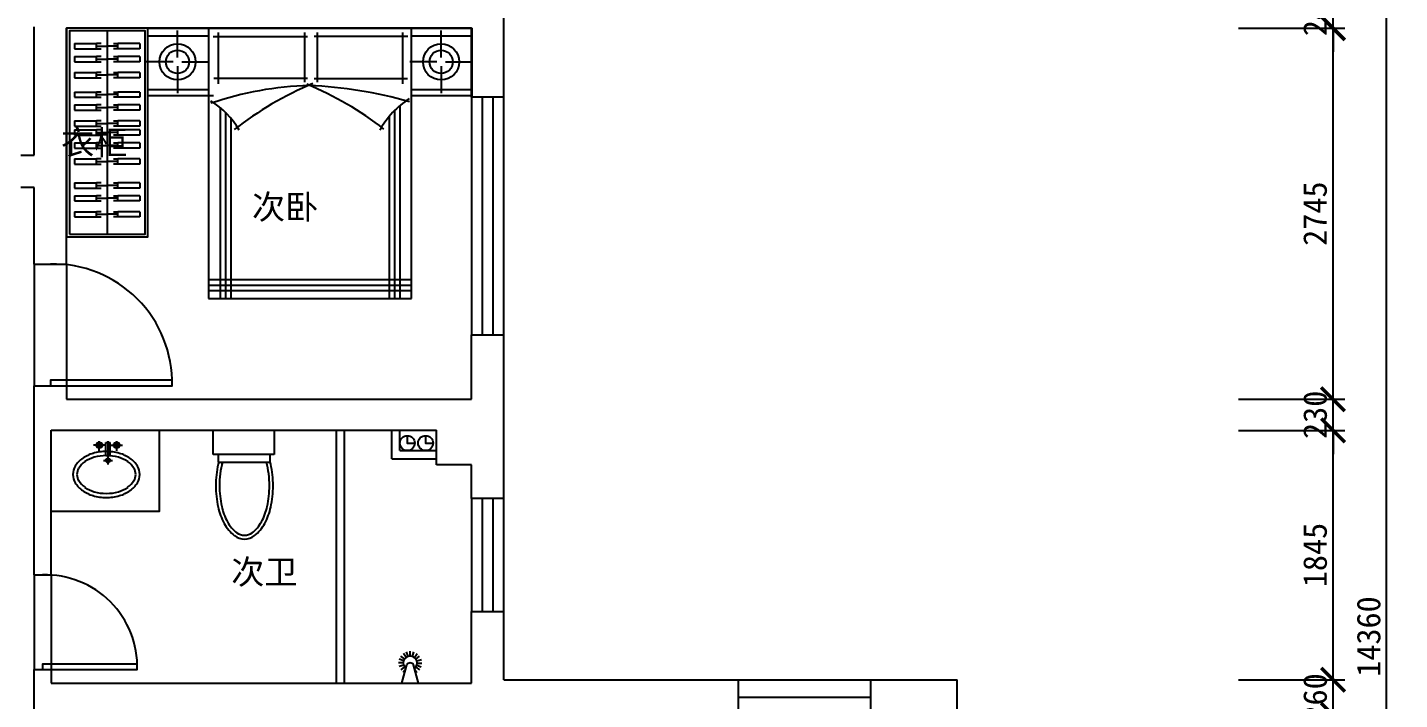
# Model space of a CAD drawing. Header units: millimetres. Extents: x -1705246 to 222838, y -3231245 to 126310.
# Drawn here: x 8414 to 18564, y 111099 to 116070 of the extents above; entities that cross this region are included whole.
import ezdxf

# ---------------------------------------------------------------- set-up
doc = ezdxf.new("R2010")
doc.units = ezdxf.units.MM
doc.header["$PDMODE"] = 35
for name, color, linetype in [('016-P平面家具', 1, 'Continuous'), ('家具', 1, 'Continuous'), ('家具内线', 8, 'Continuous'), ('家具外线', 1, 'Continuous'), ('标注', 3, 'Continuous')]:
    doc.layers.add(name, color=color, linetype=linetype)
doc.styles.get("Standard").update_dxf_attribs({"font": ''})
doc.styles.add('仿宋', font='')
doc.styles.get('Standard').set_extended_font_data('SimSun')
doc.styles.get('仿宋').set_extended_font_data('SimSun')
doc.linetypes.add('FENCELINE1', pattern='A,6.35,-2.54,[133,ltypeshp.shx,S=2.54,R=0,X=-2.54,Y=0],-2.54,25.4', length=36.83)
doc.dimstyles.new('ISO-25', dxfattribs={"dimscale": 70, "dimtxt": 2.5, "dimasz": 2.5, "dimexe": 1.25, "dimexo": 0.625, "dimtad": 1, "dimdec": 0, "dimtxsty": 'Standard', "dimblk": 'ARCHTICK', "dimcen": 2.5, "dimclrd": 251, "dimclre": 251, "dimclrt": 3, "dimadec": 0, "dimazin": 0, "dimtfac": 1, "dimtdec": 0, "dimtix": 1, "dimtmove": 2, "dimatfit": 3, "dimfxl": 1, "dimarcsym": 0})

# ---------------------------------------------------------------- blocks, each defined once
blk = doc.blocks.new('_ArchTick')
at = {"color": 0, "linetype": 'ByBlock', "const_width": 0.15}
blk.add_lwpolyline([(-0.5, -0.5), (0.5, 0.5)], dxfattribs=at)
blk = doc.blocks.new('*D153')
at = {"color": 251, "lineweight": -2}
for p, q in [((18072, 111245), (18072, 111420)), ((17373, 111245), (18159, 111245)), ((18072, 110985), (18072, 111245)), ((17373, 110985), (18159, 110985)), ((18072, 110985), (18072, 110810))]:
    blk.add_line(p, q, dxfattribs=at)
at = {"layer": 'Defpoints', "color": 0}
for p in [(17329, 111245), (18072, 111245), (17329, 110985)]:
    blk.add_point(p, dxfattribs=at)
at = {"color": 251, "lineweight": -2, "xscale": 175, "yscale": 175, "zscale": 175}
for p, rotation in [((18072, 111245), 270), ((18072, 110985), 90)]:
    blk.add_blockref('_ArchTick', p, dxfattribs=dict(at, rotation=rotation))
at = {"color": 3, "insert": (17940, 111115), "char_height": 175, "attachment_point": 5, "rotation": 90}
blk.add_mtext('260', dxfattribs=at)
blk = doc.blocks.new('*D154')
at = {"color": 251, "lineweight": -2}
for p, q in [((17373, 113090), (18159, 113090)), ((18072, 111245), (18072, 113090)), ((17373, 111245), (18159, 111245))]:
    blk.add_line(p, q, dxfattribs=at)
at = {"layer": 'Defpoints', "color": 0}
for p in [(17329, 113090), (18072, 113090), (17329, 111245)]:
    blk.add_point(p, dxfattribs=at)
at = {"color": 251, "lineweight": -2, "xscale": 175, "yscale": 175, "zscale": 175}
for p, rotation in [((18072, 113090), 90), ((18072, 111245), 270)]:
    blk.add_blockref('_ArchTick', p, dxfattribs=dict(at, rotation=rotation))
at = {"color": 3, "insert": (17940, 112168), "char_height": 175, "attachment_point": 5, "rotation": 90}
blk.add_mtext('1845', dxfattribs=at)
blk = doc.blocks.new('*D155')
at = {"color": 251, "lineweight": -2}
for p, q in [((18072, 113320), (18072, 113495)), ((17373, 113320), (18159, 113320)), ((18072, 113090), (18072, 113320)), ((17373, 113090), (18159, 113090)), ((18072, 113090), (18072, 112915))]:
    blk.add_line(p, q, dxfattribs=at)
at = {"layer": 'Defpoints', "color": 0}
for p in [(17329, 113320), (18072, 113320), (17329, 113090)]:
    blk.add_point(p, dxfattribs=at)
at = {"color": 251, "lineweight": -2, "xscale": 175, "yscale": 175, "zscale": 175}
for p, rotation in [((18072, 113320), 270), ((18072, 113090), 90)]:
    blk.add_blockref('_ArchTick', p, dxfattribs=dict(at, rotation=rotation))
at = {"color": 3, "insert": (17940, 113205), "char_height": 175, "attachment_point": 5, "rotation": 90}
blk.add_mtext('230', dxfattribs=at)
blk = doc.blocks.new('*D156')
at = {"color": 251, "lineweight": -2}
for p, q in [((17373, 116065), (18159, 116065)), ((18072, 113320), (18072, 116065)), ((17373, 113320), (18159, 113320))]:
    blk.add_line(p, q, dxfattribs=at)
at = {"layer": 'Defpoints', "color": 0}
for p in [(17329, 116065), (18072, 116065), (17329, 113320)]:
    blk.add_point(p, dxfattribs=at)
at = {"color": 251, "lineweight": -2, "xscale": 175, "yscale": 175, "zscale": 175}
for p, rotation in [((18072, 116065), 90), ((18072, 113320), 270)]:
    blk.add_blockref('_ArchTick', p, dxfattribs=dict(at, rotation=rotation))
at = {"color": 3, "insert": (17940, 114693), "char_height": 175, "attachment_point": 5, "rotation": 90}
blk.add_mtext('2745', dxfattribs=at)
blk = doc.blocks.new('*D157')
at = {"color": 251, "lineweight": -2}
for p, q in [((18072, 116305), (18072, 116480)), ((17373, 116305), (18159, 116305)), ((18072, 116065), (18072, 116305)), ((17373, 116065), (18159, 116065)), ((18072, 116065), (18072, 115890))]:
    blk.add_line(p, q, dxfattribs=at)
at = {"layer": 'Defpoints', "color": 0}
for p in [(17329, 116305), (18072, 116305), (17329, 116065)]:
    blk.add_point(p, dxfattribs=at)
at = {"color": 251, "lineweight": -2, "xscale": 175, "yscale": 175, "zscale": 175}
for p, rotation in [((18072, 116305), 270), ((18072, 116065), 90)]:
    blk.add_blockref('_ArchTick', p, dxfattribs=dict(at, rotation=rotation))
at = {"color": 3, "insert": (17940, 116185), "char_height": 175, "attachment_point": 5, "rotation": 90}
blk.add_mtext('240', dxfattribs=at)
blk = doc.blocks.new('tery')
at = {"color": 250}
for p, q in [((445502, 189114), (445541, 189114)), ((445502, 189114), (445502, 188952)), ((445541, 189114), (445541, 188952)), ((445502, 188631), (445502, 188794)), ((445541, 188631), (445541, 188794)), ((445502, 188631), (445541, 188631))]:
    blk.add_line(p, q, dxfattribs=at)
at = {"color": 51}
for p, q in [((445541, 188952), (445502, 188952)), ((445502, 188918), (445502, 188952)), ((445521, 188952), (445521, 188873)), ((445541, 188952), (445541, 188918)), ((445502, 188827), (445502, 188794)), ((445541, 188794), (445502, 188794)), ((445521, 188794), (445521, 188873)), ((445541, 188794), (445541, 188827))]:
    blk.add_line(p, q, dxfattribs=at)
blk = doc.blocks.new('ggggggggggggg')
at = {"layer": '016-P平面家具'}
for p, q in [((68956, 1784), (67456, 1784)), ((67456, 1784), (67456, -216)), ((68956, -216), (68956, 1784)), ((67006, 284), (67456, 284)), ((67006, 284), (67006, -216)), ((67456, 284), (67456, -216)), ((68920, 284), (69406, 284)), ((69406, 284), (69406, -216)), ((67456, -216), (67006, -216)), ((68943, -216), (67459, -216)), ((69406, -216), (68936, -216))]:
    blk.add_line(p, q, dxfattribs=at)
for centre, radius, start, end in [((67112, 860), 661, 302.9955, 330.8543), ((69180, 2497), 2486, 232.2668, 247.5104), ((67184, 2571), 2579, 292.835, 307.8706), ((69248, 830), 594, 209.3383, 238.6582), ((68357, 3416), 3211, 253.9738, 267.4015), ((68143, 2667), 2459, 271.5915, 288.9025)]:
    blk.add_arc(centre, radius, start, end, dxfattribs=at)
at = {"layer": '家具', "color": 8}
for p, q in [((67541, 361), (67541, 1784)), ((67581, 395), (67581, 1784)), ((67621, 437), (67621, 1784)), ((68791, 449), (68791, 1784)), ((68831, 406), (68831, 1784)), ((68871, 370), (68871, 1784)), ((68956, 1725), (67456, 1725)), ((68956, 1685), (67456, 1685)), ((68956, 1645), (67456, 1645)), ((67456, 239), (67006, 239)), ((67236, 66), (67236, 266)), ((69406, 239), (68956, 239)), ((69186, 66), (69186, 266)), ((68176, 158), (67485, 158)), ((67519, 196), (67519, -183)), ((68154, -183), (68154, 183)), ((68225, 158), (68917, 158)), ((68247, -183), (68247, 183)), ((68883, 196), (68883, -183)), ((67204, 34), (67005, 34)), ((67236, 2), (67236, -197)), ((67268, 34), (67467, 34)), ((69154, 34), (68955, 34)), ((69186, 2), (69186, -197)), ((69218, 34), (69417, 34)), ((67006, -156), (67456, -156)), ((67481, -153), (68176, -153)), ((68921, -153), (68225, -153)), ((68956, -156), (69406, -156))]:
    blk.add_line(p, q, dxfattribs=at)
for centre, radius in [((67236, 34), 134), ((67236, 34), 86.2), ((69186, 34), 134), ((69186, 34), 86.2)]:
    blk.add_circle(centre, radius, dxfattribs=at)
blk = doc.blocks.new('MK-DJ-0538')
at = {"layer": '家具内线', "color": 1}
for p, q in [((22933, -11936), (22551, -11936)), ((22551, -11991), (22933, -11991))]:
    blk.add_line(p, q, dxfattribs=at)
at = {"layer": '家具内线', "color": 250}
for centre, radius, start, end in [((22843, -11617), 258, 127.603, 151.7283), ((22742, -11487), 92.6, 90, 127.603), ((22641, -11617), 258, 28.2717, 52.397), ((23004, -11704), 441, 151.7283, 167.4414), ((22480, -11704), 441, 12.5586, 28.2717), ((23261, -11761), 704, 167.4414, 180), ((22223, -11761), 704, 0, 12.5586), ((23261, -11761), 704, 180, 194.3456), ((22223, -11761), 704, 345.6544, 0)]:
    blk.add_arc(centre, radius, start, end, dxfattribs=at)
at = {"layer": '家具内线', "color": 1}
for centre, radius, start, end in [((22742, -11487), 92.6, 52.397, 90), ((22480, -11819), 441, 345.4916, 347.4414)]:
    blk.add_arc(centre, radius, start, end, dxfattribs=at)
at = {"layer": '家具外线', "color": 1}
for p, q in [((22551, -11936), (22551, -11991)), ((22933, -11936), (22933, -11991)), ((22522, -12171), (22522, -11991)), ((22522, -11991), (22551, -11991)), ((22933, -11991), (22973, -11991)), ((22973, -11991), (22973, -12171)), ((22973, -12171), (22522, -12171))]:
    blk.add_line(p, q, dxfattribs=at)
for centre, radius, start, end in [((22742, -11487), 120, 90, 127.603), ((22742, -11487), 120, 52.397, 90), ((22843, -11617), 285, 127.603, 151.7283), ((22641, -11617), 285, 28.2717, 52.397), ((23004, -11704), 468, 151.7283, 167.4414), ((22480, -11704), 468, 12.5586, 28.2717), ((23261, -11761), 731, 167.4414, 180), ((22223, -11761), 731, 0, 12.5586), ((23261, -11761), 731, 180, 192.5586), ((22223, -11761), 731, 347.4414, 0), ((23004, -11819), 468, 192.5586, 194.5084), ((22480, -11819), 468, 345.4916, 347.4414)]:
    blk.add_arc(centre, radius, start, end, dxfattribs=at)
blk = doc.blocks.new('MK-DJ-0277')
at = {"layer": '家具内线'}
for p, q in [((24037, 2402), (23946, 2402)), ((23987, 2360), (23987, 2431)), ((24053, 2260), (24053, 2431)), ((24069, 2402), (24160, 2402)), ((24118, 2360), (24118, 2431)), ((24020, 2289), (24085, 2289))]:
    blk.add_line(p, q, dxfattribs=at)
for centre in [(23988, 2402), (24117, 2402)]:
    blk.add_circle(centre, 16.2, dxfattribs=at)
for centre, radius, start, end in [((23974, 2148), 161, 124.4974, 148.9208), ((24014, 2089), 232, 105.8892, 124.4974), ((24040, 1996), 329, 90, 105.8892), ((24040, 1996), 329, 74.1108, 90), ((24067, 2089), 232, 55.5026, 74.1108), ((24107, 2148), 161, 31.0792, 55.5026), ((23912, 2185), 89.1, 148.9208, 180), ((23912, 2185), 89.1, 180, 211.0792), ((23974, 2223), 161, 211.0792, 235.5026), ((24107, 2223), 161, 304.4974, 328.9208), ((24169, 2185), 89.1, 0, 31.0792), ((24169, 2185), 89.1, 328.9208, 0), ((24014, 2281), 232, 235.5026, 254.1108), ((24040, 2374), 329, 254.1108, 270), ((24040, 2374), 329, 270, 285.8892), ((24067, 2281), 232, 285.8892, 304.4974)]:
    blk.add_arc(centre, radius, start, end, dxfattribs=at)
at = {"layer": '家具外线', "color": 1}
for p, q in [((24037, 2325), (24037, 2422)), ((24037, 2422), (24069, 2422)), ((24069, 2325), (24069, 2422)), ((24037, 2325), (24069, 2325))]:
    blk.add_line(p, q, dxfattribs=at)
for centre, radius in [((23988, 2402), 22.7), ((24117, 2402), 22.7), ((24052, 2289), 16.2)]:
    blk.add_circle(centre, radius, dxfattribs=at)
for centre, radius, start, end in [((24014, 2089), 262, 105.8892, 124.4974), ((24040, 1996), 359, 90, 105.8892), ((24040, 1996), 359, 74.1108, 90), ((24067, 2089), 262, 55.5026, 74.1108), ((23912, 2185), 119, 148.9208, 180), ((23974, 2148), 191, 124.4974, 148.9208), ((24107, 2148), 191, 31.0792, 55.5026), ((24169, 2185), 119, 0, 31.0792), ((23912, 2185), 119, 180, 211.0792), ((24169, 2185), 119, 328.9208, 0), ((23974, 2223), 191, 211.0792, 235.5026), ((24014, 2281), 262, 235.5026, 254.1108), ((24067, 2281), 262, 285.8892, 304.4974), ((24107, 2223), 191, 304.4974, 328.9208), ((24040, 2374), 359, 254.1108, 270), ((24040, 2374), 359, 270, 285.8892)]:
    blk.add_arc(centre, radius, start, end, dxfattribs=at)
blk = doc.blocks.new('MK-DJ-0206')
at = {"layer": '家具内线'}
for p, q in [((33288, 6158), (33278, 6192)), ((33304, 6161), (33304, 6196)), ((33259, 6143), (33234, 6161)), ((33274, 6151), (33253, 6180)), ((33320, 6158), (33331, 6191)), ((33334, 6151), (33355, 6179)), ((33345, 6139), (33374, 6160)), ((33352, 6125), (33386, 6136)), ((33352, 6093), (33385, 6082)), ((33355, 6109), (33390, 6109)), ((33256, 6076), (33233, 6060)), ((33273, 6069), (33252, 6040)), ((33287, 6061), (33276, 6028)), ((33303, 6058), (33303, 6024)), ((33319, 6061), (33329, 6027)), ((33333, 6068), (33353, 6040)), ((33345, 6079), (33373, 6058))]:
    blk.add_line(p, q, dxfattribs=at)
at = {"layer": '家具外线'}
for p, q in [((33155, 6172), (33290, 6134)), ((33155, 6048), (33290, 6085))]:
    blk.add_line(p, q, dxfattribs=at)
for centre, radius, start, end in [((33303, 6110), 51.2, 218.3969, 141.6031), ((33275, 6110), 28.9, 302.5078, 57.4922)]:
    blk.add_arc(centre, radius, start, end, dxfattribs=at)
blk = doc.blocks.new('*D336')
at = {"color": 251, "lineweight": -2}
for p, q in [((18115, 118745), (18555, 118745)), ((18467, 104385), (18467, 118745)), ((18115, 104385), (18555, 104385))]:
    blk.add_line(p, q, dxfattribs=at)
at = {"layer": 'Defpoints', "color": 0}
for p in [(18072, 118745), (18467, 118745), (18072, 104385)]:
    blk.add_point(p, dxfattribs=at)
at = {"color": 251, "lineweight": -2, "xscale": 175, "yscale": 175, "zscale": 175}
for p, rotation in [((18467, 118745), 90), ((18467, 104385), 270)]:
    blk.add_blockref('_ArchTick', p, dxfattribs=dict(at, rotation=rotation))
at = {"color": 3, "insert": (18336, 111565), "char_height": 175, "attachment_point": 5, "rotation": 90}
blk.add_mtext('14360', dxfattribs=at)

msp = doc.modelspace()

# ---------------------------------------------------------------- linework, layer by layer
for p, q in [((11939.2, 115555.5), (11939.2, 116305.5)), ((8464.2, 115125.5), (8464.2, 116075.5)), ((11699.2, 116065.5), (8704.2, 116065.5)), ((8704.2, 114320.5), (8704.2, 116065.5)), ((11699.2, 115555.5), (11699.2, 116065.5)), ((11939.2, 115555.5), (11699.2, 115555.5)), ((8364.2, 115125.5), (8464.2, 115125.5)), ((8464.2, 114885.5), (8364.2, 114885.5)), ((8464.2, 114320.5), (8464.2, 114885.5)), ((8464.2, 114320.5), (8704.2, 114320.5)), ((11699.2, 113320.5), (11699.2, 113795.5)), ((11699.2, 113795.5), (11939.2, 113795.5)), ((11939.2, 112585.5), (11939.2, 113795.5)), ((8464.2, 112020.5), (8464.2, 113420.5)), ((8464.2, 113420.5), (8704.2, 113420.5)), ((8704.2, 113420.5), (8704.2, 113320.5)), ((8704.2, 113320.5), (11699.2, 113320.5)), ((8589.2, 112020.5), (8589.2, 113090.5)), ((8589.2, 113090.5), (11439.2, 113090.5)), ((11109.2, 112880.5), (11109.2, 113090.5)), ((11169.2, 112940.5), (11169.2, 113090.5)), ((11439.2, 112835.5), (11439.2, 113090.5)), ((11109.2, 112880.5), (11439.2, 112880.5)), ((11169.2, 112940.5), (11439.2, 112940.5)), ((11699.2, 112835.5), (11439.2, 112835.5)), ((11699.2, 112585.5), (11699.2, 112835.5)), ((11939.2, 112585.5), (11699.2, 112585.5)), ((8464.2, 112020.5), (8589.2, 112020.5)), ((11699.2, 111220.5), (11699.2, 111750.5)), ((11699.2, 111750.5), (11939.2, 111750.5)), ((11939.2, 111245.5), (11939.2, 111750.5)), ((8464.2, 110985.5), (8464.2, 111320.5)), ((8464.2, 111320.5), (8589.2, 111320.5)), ((8589.2, 111320.5), (8589.2, 111220.5)), ((11939.2, 111245.5), (13674.2, 111245.5)), ((13674.2, 110985.5), (13674.2, 111245.5)), ((14654.2, 110985.5), (14654.2, 111245.5)), ((14654.2, 111245.5), (15292.8, 111245.5)), ((15292.8, 110545.5), (15292.8, 111245.5)), ((8589.2, 111220.5), (11699.2, 111220.5))]:
    msp.add_line(p, q)
at = {"color": 250}
for p, q in [((9004.2, 116045.5), (9004.2, 114540.5)), ((11699.2, 115555.5), (11699.2, 113795.5)), ((11939.2, 113795.5), (11939.2, 115555.5)), ((8464.2, 114320.5), (8464.2, 113420.5)), ((8704.2, 114320.5), (8704.2, 113420.5)), ((11699.2, 112585.5), (11699.2, 111750.5)), ((11939.2, 111750.5), (11939.2, 112585.5)), ((8464.2, 112020.5), (8464.2, 111320.5)), ((8589.2, 112020.5), (8589.2, 111320.5)), ((13674.2, 111245.5), (14654.2, 111245.5))]:
    msp.add_line(p, q, dxfattribs=at)
at = {"color": 1}
for p, q in [((11779.2, 113795.5), (11779.2, 115555.5)), ((11859.2, 113795.5), (11859.2, 115555.5)), ((10699.2, 111220.5), (10699.2, 113090.5)), ((10759.2, 111220.5), (10759.2, 113090.5)), ((11779.2, 111750.5), (11779.2, 112585.5)), ((11859.2, 111750.5), (11859.2, 112585.5))]:
    msp.add_line(p, q, dxfattribs=at)
at = {"color": 1, "linetype": 'FENCELINE1', "ltscale": 10}
msp.add_line((13674.2, 111115.5), (14654.2, 111115.5), dxfattribs=at)
at = {"color": 1}
for points in [[(8704.2, 114520.5), (9304.2, 114520.5), (9304.2, 116065.5), (8704.2, 116065.5)], [(8589.2, 113090.5), (9389.2, 113090.5), (9389.2, 112490.5), (8589.2, 112490.5)]]:
    msp.add_lwpolyline(points, close=True, dxfattribs=at)
at = {"color": 250}
msp.add_lwpolyline([(8724.2, 114540.5), (9284.2, 114540.5), (9284.2, 116045.5), (8724.2, 116045.5)], close=True, dxfattribs=at)
at = {"color": 8}
for points in [[(8584.2, 113420.5), (9484.2, 113420.5), (9484.2, 113460.5), (8584.2, 113460.5)], [(8526.7, 111320.5), (9226.7, 111320.5), (9226.7, 111360.5), (8526.7, 111360.5)]]:
    msp.add_lwpolyline(points, close=True, dxfattribs=at)
at = {"color": 250}
for points in [[(11224.2, 113050.5), (11224.2, 112995.5), (11279.2, 112995.5)], [(11359.4, 113050.5), (11359.4, 112995.5), (11414.4, 112995.5)]]:
    msp.add_lwpolyline(points, dxfattribs=at)
at = {"color": 8}
for centre in [(11224.2, 112995.5), (11359.4, 112995.5)]:
    msp.add_circle(centre, 55, dxfattribs=at)
at = {"color": 250}
for centre, radius, start, end in [((8604.2, 113440.5), 880.2, 358.69805, 91.30195), ((8546.7, 111340.5), 680.3, 358.31532, 91.68468)]:
    msp.add_arc(centre, radius, start, end, dxfattribs=at)

# ---------------------------------------------------------------- block references
at = {"rotation": 180}
msp.add_blockref('ggggggggggggg', (78710.3, 115849.8), dxfattribs=at)
at = {"layer": '016-P平面家具', "color": 250, "extrusion": (0, 0, -1), "zscale": -1, "rotation": 270}
for p in [(-197876.9, 561453.4), (-197876.9, 561357.9), (-197876.9, 561094.8), (-197876.9, 560999.3), (-197876.9, 560814.1), (-197876.9, 560718.6), (-197876.9, 560423.2), (-197876.9, 560327.7)]:
    msp.add_blockref('tery', p, dxfattribs=at)
at = {"layer": '016-P平面家具', "extrusion": (0, 0, -1), "zscale": -1, "rotation": 270}
for p in [(-197876.9, 561239.8), (-197876.9, 560881.2), (-197876.9, 560600.5), (-197876.9, 560209.6)]:
    msp.add_blockref('tery', p, dxfattribs=at)
at = {"layer": '016-P平面家具'}
msp.add_blockref('MK-DJ-0277', (-15042.7, 110578.6), dxfattribs=at)
at = {"layer": '家具外线', "rotation": 90}
msp.add_blockref('MK-DJ-0206', (17355.3, 78065.8), dxfattribs=at)
at = {"layer": '标注', "rotation": 180}
msp.add_blockref('MK-DJ-0538', (32761.5, 100919.5), dxfattribs=at)

# ---------------------------------------------------------------- texts
at = {"color": 0, "char_height": 180, "width": 1047.911, "attachment_point": 1, "style": '仿宋'}
for s, insert in [('衣柜', (8663.2, 115308.9)), ('次卧', (10074.7, 114833)), ('次卫', (9921.5, 112133.2))]:
    msp.add_mtext(s, dxfattribs=dict(at, insert=insert))

# ---------------------------------------------------------------- dimensions: what is measured, and where the dimension line sits
at = {"color": 0}
dim = msp.add_linear_dim(base=(18467.4, 118745.5), p1=(18071.7, 104385.5), p2=(18071.7, 118745.5), angle=90, dimstyle='ISO-25', dxfattribs=at)
dim.commit()
dim.dimension.update_dxf_attribs({"geometry": '*D336', "text_midpoint": (18336.1, 111565.5)})
for base, p1, p2, picture, middle in [((18071.7, 116305.5), (17328.8, 116065.5), (17328.8, 116305.5), '*D157', (17940.4, 116185.5)), ((18071.7, 116065.5), (17328.8, 113320.5), (17328.8, 116065.5), '*D156', (17940.4, 114693)), ((18071.7, 113320.5), (17328.8, 113090.5), (17328.8, 113320.5), '*D155', (17940.4, 113205.5)), ((18071.7, 113090.5), (17328.8, 111245.5), (17328.8, 113090.5), '*D154', (17940.4, 112168)), ((18071.7, 111245.5), (17328.8, 110985.5), (17328.8, 111245.5), '*D153', (17940.4, 111115.5))]:
    dim = msp.add_linear_dim(base=base, p1=p1, p2=p2, angle=270, dimstyle='ISO-25')
    dim.commit()
    dim.dimension.update_dxf_attribs({"geometry": picture, "text_midpoint": middle})

doc.saveas('drawing.dxf')
